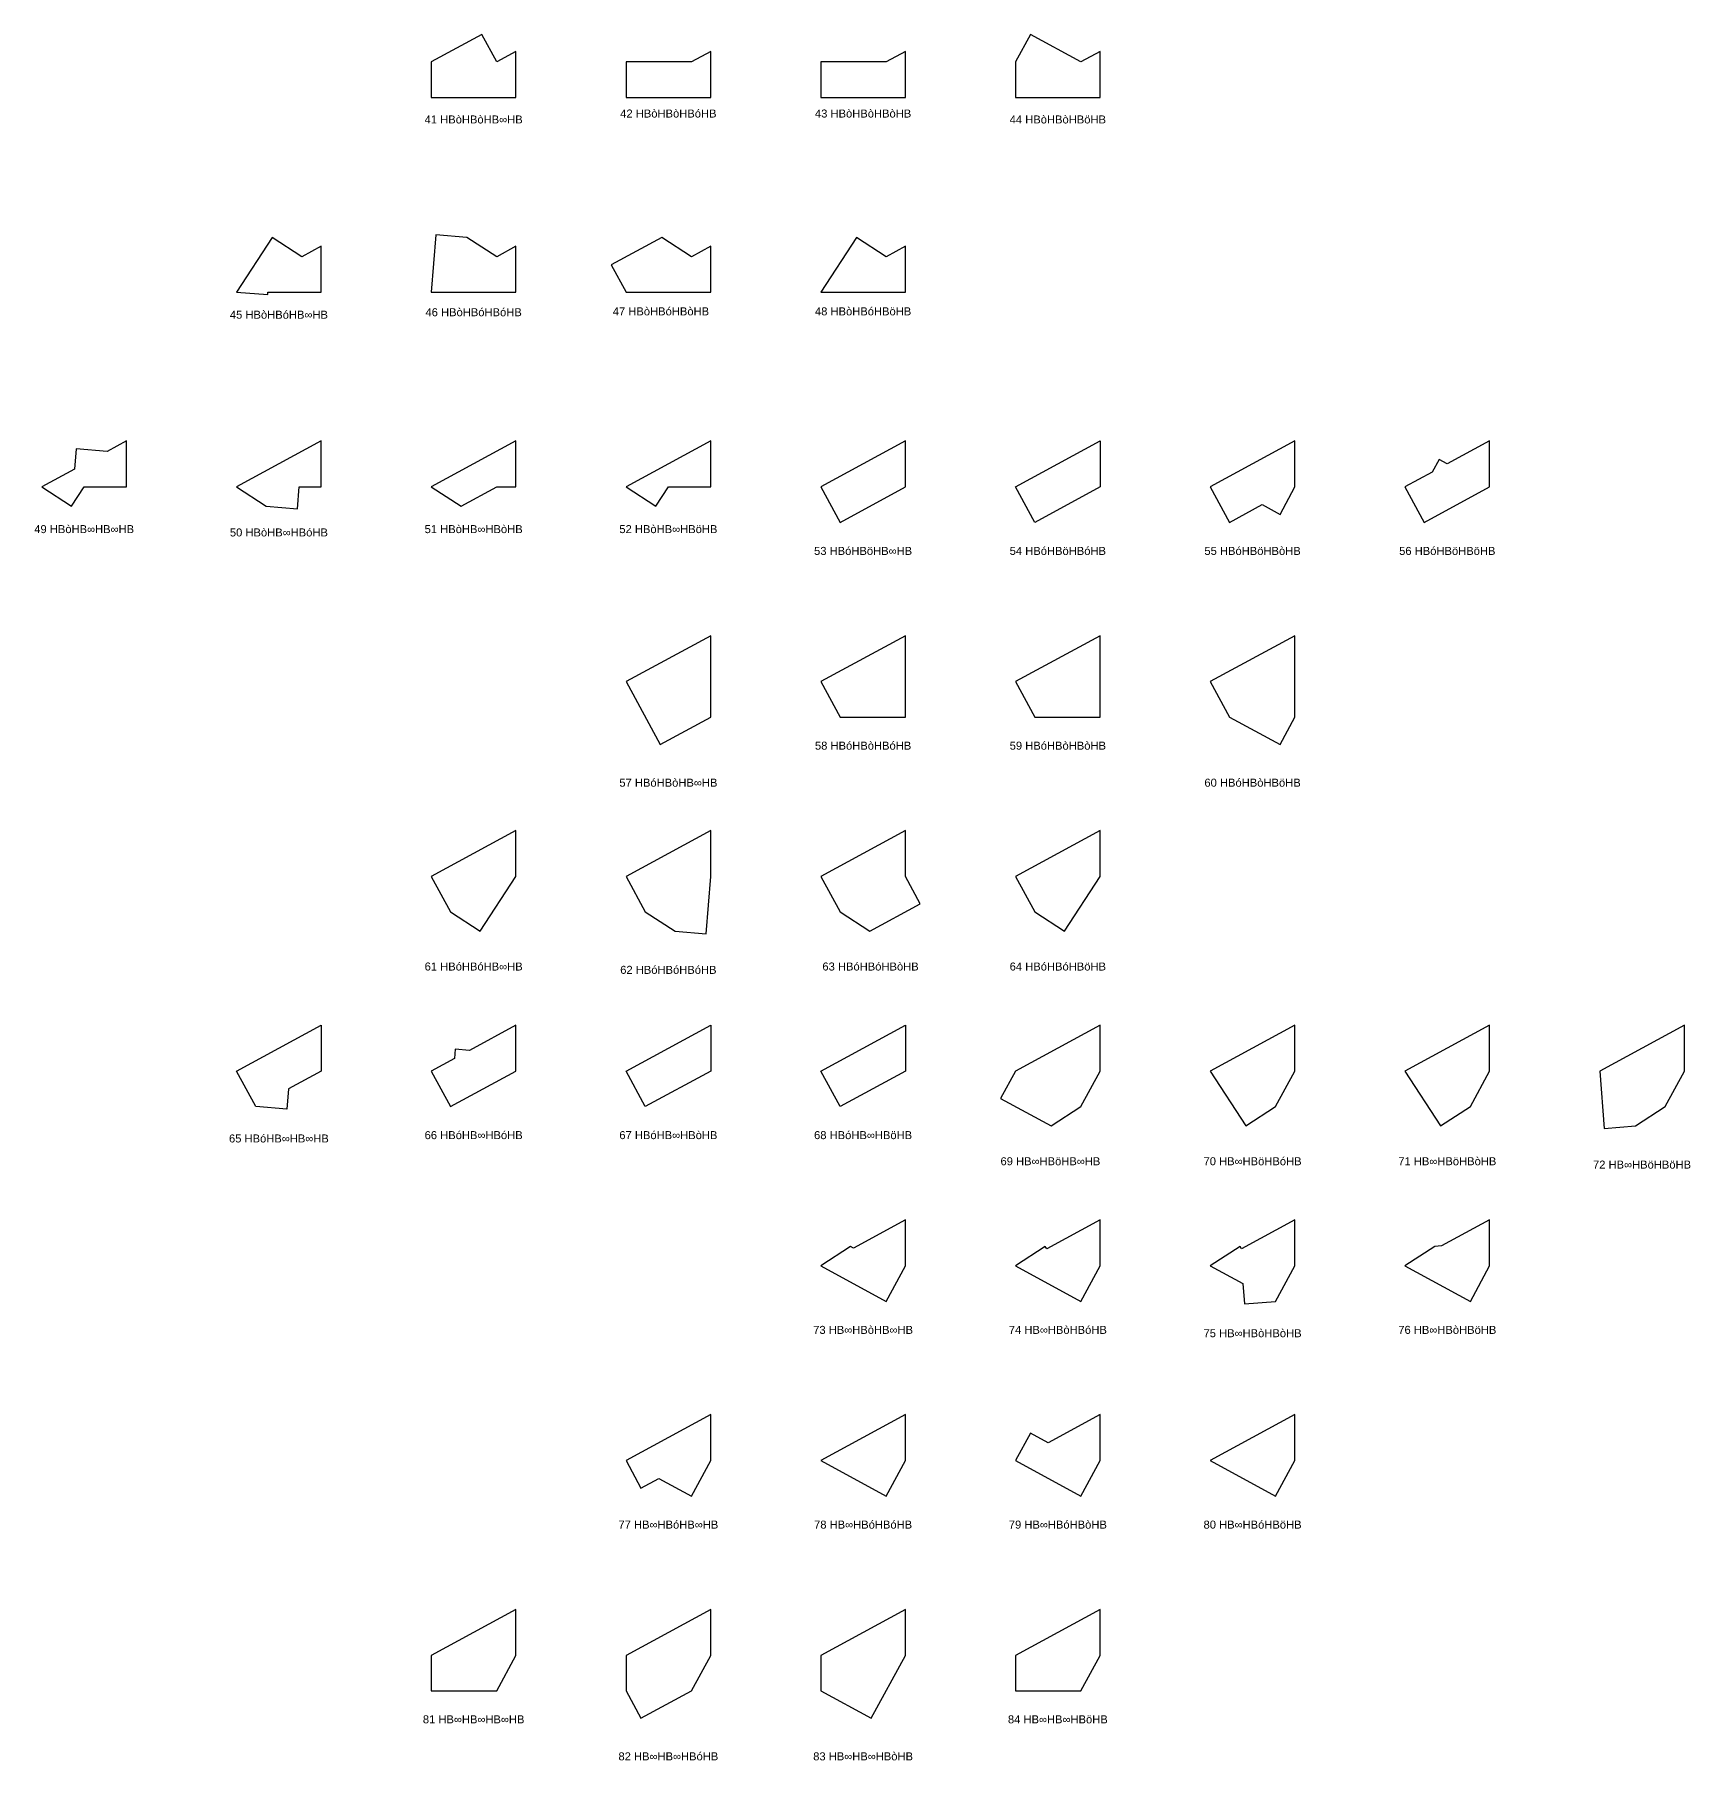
# Model space of a CAD drawing. Header units: millimetres. Extents: x 915202 to 1524453, y -2147646 to 62068.
# Drawn here: x 1264072 to 1490685, y -1274585 to -1038398 of the extents above; entities that cross this region are included whole.
import ezdxf
from ezdxf.enums import TextEntityAlignment as Align

# ---------------------------------------------------------------- set-up
doc = ezdxf.new("R2010")
doc.units = ezdxf.units.MM
doc.styles.add('Arial', font='arial_0.ttf')

msp = doc.modelspace()

# ---------------------------------------------------------------- linework, layer by layer
for points in [[(1329957, -1047008), (1329957, -1040720), (1327321, -1042150), (1325285, -1038398), (1318370, -1042150), (1318370, -1047008)], [(1409903, -1047008), (1409903, -1040720), (1407267, -1042150), (1400353, -1038398), (1398316, -1042150), (1398316, -1047008)], [(1345019, -1042150), (1345019, -1047008), (1356606, -1047008), (1356606, -1040720), (1353970, -1042150)], [(1371667, -1042150), (1371667, -1047008), (1383255, -1047008), (1383255, -1040720), (1380619, -1042150)], [(1295978, -1073994), (1296004, -1073657), (1303309, -1073657), (1303309, -1067368), (1300673, -1068799), (1296600, -1066152), (1291721, -1073657)], [(1329957, -1073657), (1329957, -1067368), (1327321, -1068799), (1323248, -1066152), (1318992, -1065814), (1318370, -1073657)], [(1356606, -1073657), (1356606, -1067368), (1353970, -1068799), (1349897, -1066152), (1342982, -1069904), (1345019, -1073657)], [(1376546, -1066152), (1371667, -1073657), (1383255, -1073657), (1383255, -1067368), (1380619, -1068799)], [(1269146, -1102953), (1270866, -1100305), (1276660, -1100305), (1276660, -1094017), (1274024, -1095448), (1269768, -1095110), (1269548, -1097876), (1265073, -1100305)], [(1303309, -1094017), (1291721, -1100305), (1295794, -1102953), (1300050, -1103290), (1300287, -1100305), (1303309, -1100305)], [(1329957, -1094017), (1318370, -1100305), (1322443, -1102953), (1327321, -1100305), (1329957, -1100305)], [(1349092, -1102953), (1350812, -1100305), (1356606, -1100305), (1356606, -1094017), (1345019, -1100305)], [(1374304, -1105163), (1383255, -1100305), (1383255, -1094017), (1371667, -1100305)], [(1398316, -1100305), (1409903, -1094017), (1409903, -1100305), (1400952, -1105163)], [(1436552, -1100305), (1436552, -1094017), (1424965, -1100305), (1427601, -1105163), (1432077, -1102734), (1434516, -1104058)], [(1454250, -1105163), (1463201, -1100305), (1463201, -1094017), (1457407, -1097161), (1456286, -1096553), (1455350, -1098277), (1451613, -1100305)], [(1356606, -1120666), (1345019, -1126954), (1349691, -1135564), (1356606, -1131812)], [(1383255, -1131812), (1383255, -1120666), (1371667, -1126954), (1374304, -1131812)], [(1409903, -1131812), (1409903, -1120666), (1398316, -1126954), (1400952, -1131812)], [(1436552, -1120666), (1424965, -1126954), (1427601, -1131812), (1434516, -1135564), (1436552, -1131812)], [(1325079, -1161108), (1329957, -1153603), (1329957, -1147314), (1318370, -1153603), (1321006, -1158460)], [(1356606, -1147314), (1345019, -1153603), (1347655, -1158460), (1351728, -1161108), (1355984, -1161445), (1356606, -1153603)], [(1383255, -1147314), (1371667, -1153603), (1374304, -1158460), (1378377, -1161108), (1385291, -1157355), (1383255, -1153603)], [(1405025, -1161108), (1409903, -1153603), (1409903, -1147314), (1398316, -1153603), (1400952, -1158460)], [(1298614, -1185447), (1294358, -1185109), (1291721, -1180251), (1303309, -1173963), (1303309, -1180251), (1298833, -1182680)], [(1321628, -1177266), (1321527, -1178538), (1318370, -1180251), (1321006, -1185109), (1329957, -1180251), (1329957, -1173963), (1323584, -1177421)], [(1345019, -1180251), (1356606, -1173963), (1356606, -1180251), (1347655, -1185109)], [(1371667, -1180251), (1383255, -1173963), (1383255, -1180251), (1374304, -1185109)], [(1409903, -1173963), (1398316, -1180251), (1396280, -1184004), (1403194, -1187756), (1407267, -1185109), (1409903, -1180251)], [(1429843, -1187756), (1433916, -1185109), (1436552, -1180251), (1436552, -1173963), (1424965, -1180251)], [(1456492, -1187756), (1460565, -1185109), (1463201, -1180251), (1463201, -1173963), (1451613, -1180251)], [(1489849, -1173963), (1478262, -1180251), (1478884, -1188094), (1483140, -1187756), (1487213, -1185109), (1489849, -1180251)], [(1380619, -1211758), (1383255, -1206900), (1383255, -1200612), (1376143, -1204471), (1375740, -1204253), (1371667, -1206900)], [(1402389, -1204253), (1398316, -1206900), (1407267, -1211758), (1409903, -1206900), (1409903, -1200612), (1402599, -1204576)], [(1429038, -1204253), (1424965, -1206900), (1429440, -1209329), (1429660, -1212095), (1433916, -1211758), (1436552, -1206900), (1436552, -1200612), (1429248, -1204576)], [(1456629, -1204178), (1455686, -1204253), (1451613, -1206900), (1460565, -1211758), (1463201, -1206900), (1463201, -1200612)], [(1347055, -1237301), (1349494, -1235977), (1353970, -1238406), (1356606, -1233549), (1356606, -1227260), (1345019, -1233549)], [(1383255, -1227260), (1371667, -1233549), (1380619, -1238406), (1383255, -1233549)], [(1398316, -1233549), (1407267, -1238406), (1409903, -1233549), (1409903, -1227260), (1402792, -1231120), (1400353, -1229796)], [(1424965, -1233549), (1433916, -1238406), (1436552, -1233549), (1436552, -1227260)], [(1318370, -1265055), (1327321, -1265055), (1329957, -1260197), (1329957, -1253909), (1318370, -1260197)], [(1356606, -1253909), (1345019, -1260197), (1345019, -1265055), (1347055, -1268808), (1353970, -1265055), (1356606, -1260197)], [(1383255, -1253909), (1371667, -1260197), (1371667, -1265055), (1378582, -1268808), (1383255, -1260197)], [(1398316, -1265055), (1407267, -1265055), (1409903, -1260197), (1409903, -1253909), (1398316, -1260197)]]:
    msp.add_lwpolyline(points, close=True)

# ---------------------------------------------------------------- texts
at = {"style": 'Arial'}
for s, p in [('42 HBòHBòHBóHB', (1350812, -1049209)), ('43 HBòHBòHBòHB', (1377461, -1049209)), ('41 HBòHBòHB∞HB', (1324164, -1050022)), ('44 HBòHBòHBöHB', (1404110, -1050022)), ('45 HBòHBóHB∞HB', (1297515, -1076739)), ('46 HBòHBóHBóHB', (1324164, -1076402)), ('47 HBòHBóHBòHB', (1349794, -1076283)), ('48 HBòHBóHBöHB', (1377461, -1076283)), ('49 HBòHB∞HB∞HB', (1270866, -1106080)), ('50 HBòHB∞HBóHB', (1297515, -1106536)), ('51 HBòHB∞HBòHB', (1324164, -1106080)), ('52 HBòHB∞HBöHB', (1350812, -1106080)), ('53 HBóHBöHB∞HB', (1377461, -1109064)), ('54 HBóHBöHBóHB', (1404110, -1109064)), ('55 HBóHBöHBòHB', (1430758, -1109064)), ('56 HBóHBöHBöHB', (1457407, -1109064)), ('58 HBóHBòHBóHB', (1377461, -1135713)), ('59 HBóHBòHBòHB', (1404110, -1135713)), ('57 HBóHBòHB∞HB', (1350812, -1140779)), ('60 HBóHBòHBöHB', (1430758, -1140779)), ('61 HBóHBóHB∞HB', (1324164, -1165935)), ('62 HBóHBóHBóHB', (1350812, -1166391)), ('63 HBóHBóHBòHB', (1378479, -1165935)), ('64 HBóHBóHBöHB', (1404110, -1165935)), ('65 HBóHB∞HB∞HB', (1297515, -1189466)), ('66 HBóHB∞HBóHB', (1324164, -1189010)), ('67 HBóHB∞HBòHB', (1350812, -1189010)), ('68 HBóHB∞HBöHB', (1377461, -1189010)), ('69 HB∞HBöHB∞HB', (1403092, -1192584)), ('70 HB∞HBöHBóHB', (1430758, -1192584)), ('71 HB∞HBöHBòHB', (1457407, -1192584)), ('72 HB∞HBöHBöHB', (1484056, -1193040)), ('73 HB∞HBòHB∞HB', (1377461, -1215659)), ('74 HB∞HBòHBóHB', (1404110, -1215659)), ('75 HB∞HBòHBòHB', (1430758, -1216115)), ('76 HB∞HBòHBöHB', (1457407, -1215659)), ('77 HB∞HBóHB∞HB', (1350812, -1242307)), ('78 HB∞HBóHBóHB', (1377461, -1242307)), ('79 HB∞HBóHBòHB', (1404110, -1242307)), ('80 HB∞HBóHBöHB', (1430758, -1242307)), ('81 HB∞HB∞HB∞HB', (1324164, -1268956)), ('84 HB∞HB∞HBöHB', (1404110, -1268956)), ('82 HB∞HB∞HBóHB', (1350812, -1274022)), ('83 HB∞HB∞HBòHB', (1377461, -1274022))]:
    msp.add_text(s, height=1095.21, dxfattribs=at).set_placement(p, align=Align.MIDDLE_CENTER)

doc.saveas('drawing.dxf')
